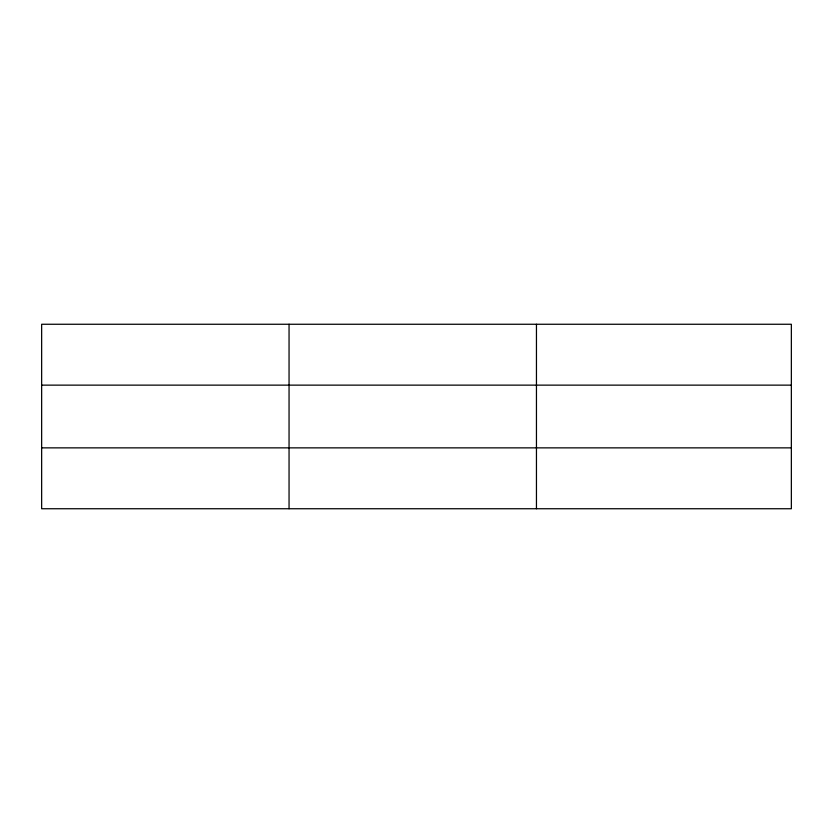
<?xml version="1.0" encoding="UTF-8"?>
<svg xmlns="http://www.w3.org/2000/svg" width="833" height="833" viewBox="0 0 833 833"><rect width="100%" height="100%" fill="white"/><g stroke="black" fill="none" stroke-linecap="round" stroke-linejoin="round"><path stroke-width="1.25" d="M289.051 508.744L289.051 324.256M536.452 508.744L536.452 324.256M791.35 447.862L791.35 508.744L41.65 508.744L41.65 324.256L791.35 324.256L791.35 447.862L41.65 447.862M41.65 385.138L791.35 385.138"/></g></svg>
